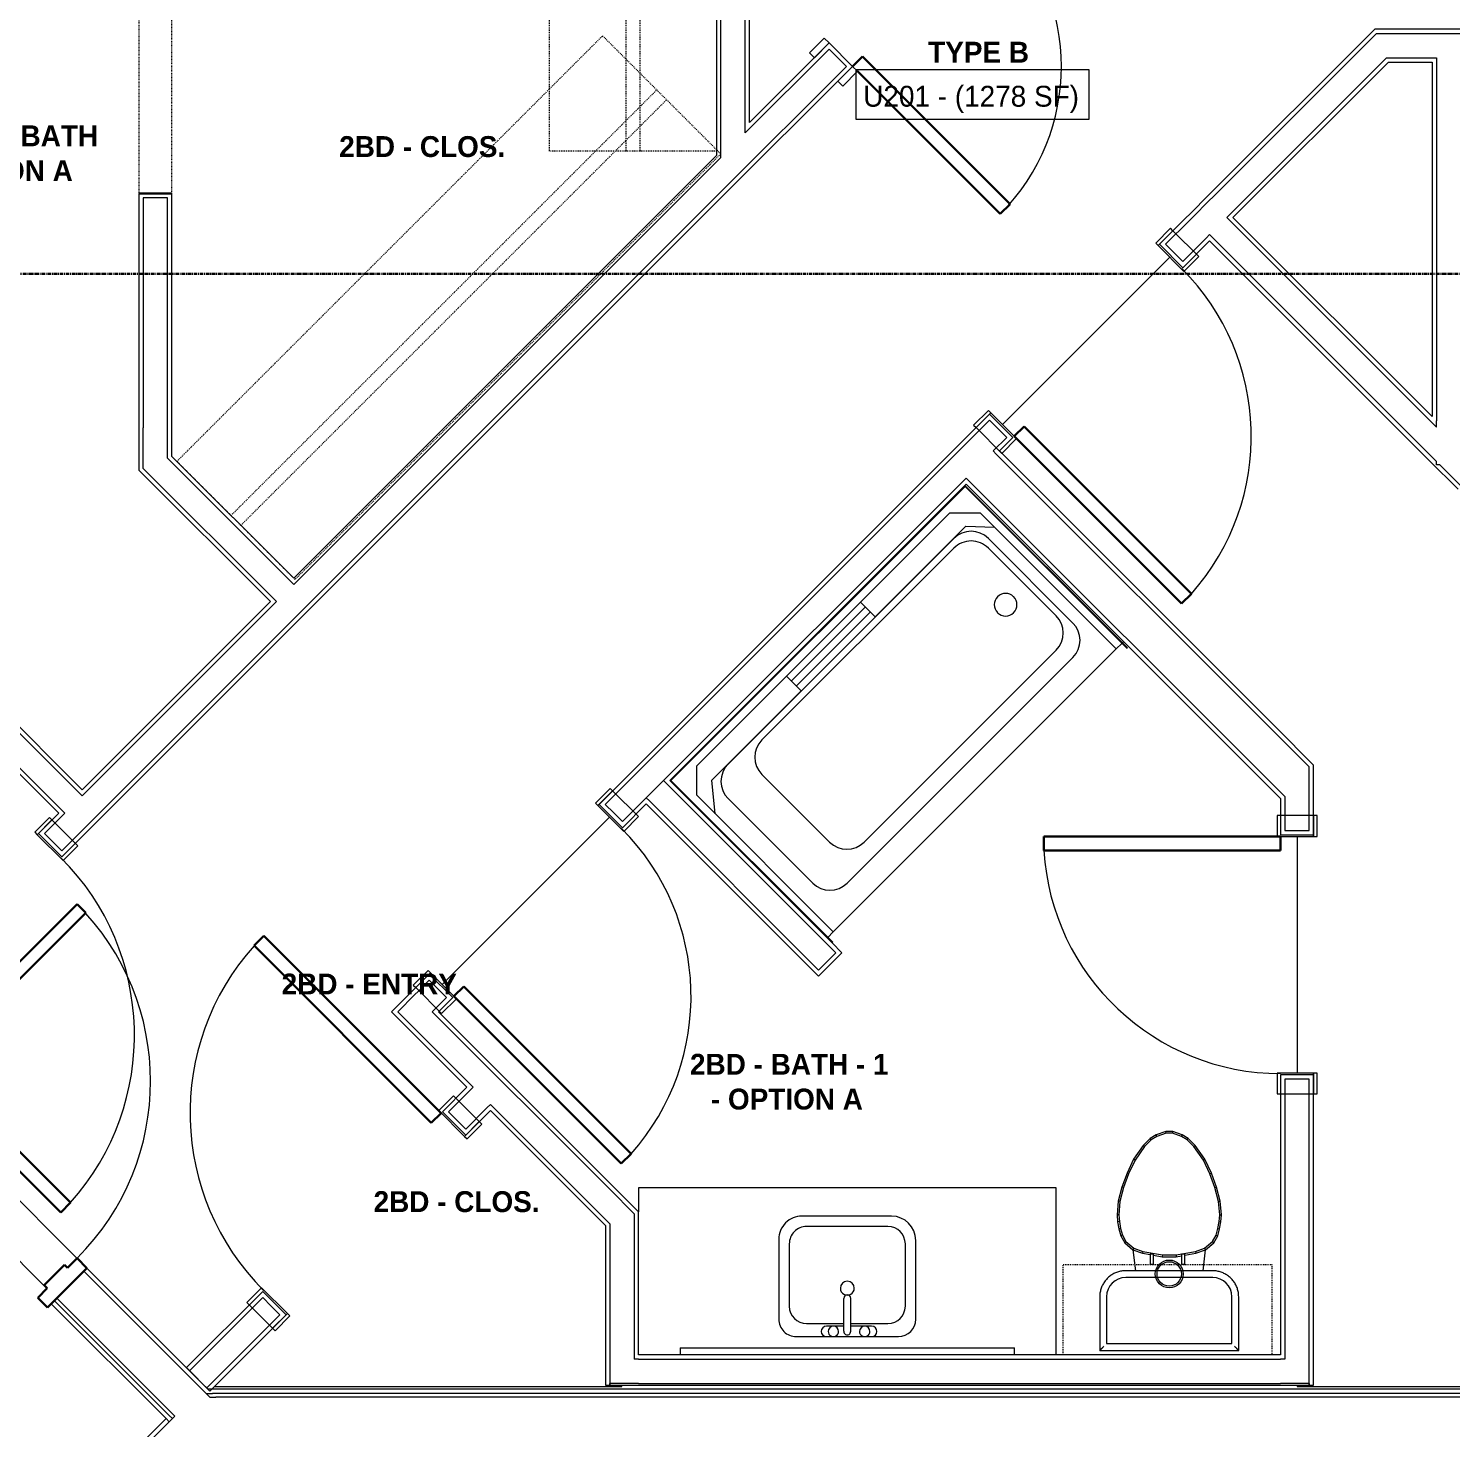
# Model space of a CAD drawing. Header units: inches. Extents: x -4093 to -1777, y 9773 to 12264.
# Drawn here: x -2463.9 to -2259.4, y 11681.2 to 11882.4 of the extents above; entities that cross this region are included whole.
import ezdxf

# ---------------------------------------------------------------- set-up
doc = ezdxf.new("R2010")
doc.units = ezdxf.units.IN
doc.header["$MEASUREMENT"] = 0
for name, pattern in [('Dash', [0.25, 0.125, -0.125]), ('Grid Line 1_2_', [0.875, 0.5, -0.125, 0.125, -0.125]), ('Overhead', [0.15625, 0.09375, -0.0625])]:
    doc.linetypes.add(name, pattern=pattern)
for name, color, linetype, lineweight in [('0-1', 7, 'Continuous', 5), ('0-2', 7, 'Continuous', 9), ('0-3', 8, 'Continuous', 9), ('A-AREA-IDEN', 2, 'Continuous', 9), ('A-DETL-MEDM-1', 10, 'Continuous', 30), ('A-DETL-MEDM-2', 33, 'Overhead', 9), ('A-DOOR-1', 7, 'Continuous', 9), ('A-DOOR-2', 10, 'Continuous', 30), ('A-DOOR-3', 31, 'Overhead', 9), ('A-DOOR-FRAM-1', 10, 'Continuous', 30), ('A-FLOR-1', 7, 'Continuous', 9), ('A-FLOR-2', 192, 'Continuous', 9), ('A-WALL-1', 7, 'Continuous', 9), ('A-WALL-2', 250, 'Continuous', 18), ('I-WALL-1', 7, 'Continuous', 9), ('P-SANR-FIXT-1', 7, 'Continuous', 9), ('Q-CASE-1', 7, 'Continuous', 9), ('Q-CASE-2', 7, 'Dash', 9), ('Q-CASE-HDLN-1', 7, 'Dash', 9), ('S-GRID-1', 1, 'Grid Line 1_2_', 30)]:
    doc.layers.add(name, color=color, linetype=linetype, lineweight=lineweight)
doc.styles.add('Century Gothic', font='ufonts.com_century-gothic.ttf', dxfattribs={"height": 3})
doc.styles.add('Century Gothic_B', font='GOTHICB.TTF', dxfattribs={"height": 3})

# ---------------------------------------------------------------- blocks, each defined once
blk = doc.blocks.new('Door-Opening - CLEAR OPENING - 34_ x 80_-3928388-BACKGROUND - 2ND FLOOR')
at = {"layer": 'A-DETL-MEDM-1'}
for p, q in [((-17.32, 2.37), (-17.32, -2.38)), ((16.68, -2.38), (16.68, 2.37))]:
    blk.add_line(p, q, dxfattribs=at)
at = {"layer": 'A-DETL-MEDM-2'}
blk.add_line((-17.32, -2.38), (16.68, -2.38), dxfattribs=at)
at = {"layer": 'A-DOOR-3'}
blk.add_line((16.68, 2.37), (-17.32, 2.37), dxfattribs=at)
blk = doc.blocks.new('OD_CW_Closet - OD_CW_Closet-3809433-BACKGROUND - 2ND FLOOR')
at = {"layer": 'Q-CASE-HDLN-1'}
for p, q in [((0.74, -24), (0.74, 0)), ((0.74, 0), (67.55, 0)), ((67.55, 0), (67.55, -24)), ((0.74, -11), (67.55, -11)), ((0.74, -13), (67.55, -13)), ((67.55, -24), (0.74, -24))]:
    blk.add_line(p, q, dxfattribs=at)
blk = doc.blocks.new('OD_CW_Closet - OD_CW_Closet-3810279-BACKGROUND - 2ND FLOOR')
at = {"layer": 'Q-CASE-HDLN-1'}
for p, q in [((0.74, -24), (0.74, 0)), ((0.74, 0), (87.24, 0)), ((87.24, 0), (87.24, -24)), ((0.74, -11), (87.24, -11)), ((0.74, -13), (87.24, -13)), ((87.24, -24), (0.74, -24))]:
    blk.add_line(p, q, dxfattribs=at)
blk = doc.blocks.new('SWING - SINGLE - FLUSH - SWING - FLUSH - 3-0 x 6-8 - PASSAGE-V81-BACKGROUND - 2ND FLOOR')
at = {"layer": 'A-DOOR-1'}
for p, q in [((-18, 2.87), (-21, 2.87)), ((-21, 2.87), (-21, -2.38)), ((-18, -2.38), (-18, 2.87)), ((21, 2.87), (18, 2.87)), ((18, 2.87), (18, -2.38)), ((21, -2.38), (21, 2.87)), ((-21, -2.38), (-18, -2.38)), ((-18, -2.38), (-21, -2.38)), ((-21, -2.38), (-21, -2.88)), ((-21, -2.88), (-18, -2.88)), ((-18, -2.88), (-18, -2.38)), ((18, -2.38), (21, -2.38)), ((21, -2.38), (18, -2.38)), ((18, -2.38), (18, -2.88)), ((18, -2.88), (21, -2.88)), ((21, -2.88), (21, -2.38))]:
    blk.add_line(p, q, dxfattribs=at)
blk.add_arc((18, 2.37), 36.07, 93.1789, 180, dxfattribs=at)
at = {"layer": 'A-DOOR-2'}
for p, q in [((16, 10.48), (16, 38.39)), ((18, 38.39), (16, 38.39)), ((18, 10.48), (18, 38.39)), ((16, 2.37), (16, 8.73)), ((18, 2.37), (18, 8.73)), ((18, 2.37), (16, 2.37))]:
    blk.add_line(p, q, dxfattribs=at)
blk = doc.blocks.new('SWING - SINGLE - FLUSH - SWING - FLUSH - 2-10 x 6-8 - PRIVACY-4346067-BACKGROUND - 2ND FLOOR')
at = {"layer": 'A-DOOR-1'}
for p, q in [((-17, 2.87), (-20, 2.87)), ((-20, 2.87), (-20, -2.38)), ((-17, -2.38), (-17, 2.87)), ((20, 2.87), (17, 2.87)), ((17, 2.87), (17, -2.38)), ((20, -2.38), (20, 2.87)), ((-20, -2.38), (-17, -2.38)), ((-17, -2.38), (-20, -2.38)), ((-20, -2.38), (-20, -2.88)), ((-20, -2.88), (-17, -2.88)), ((-17, -2.88), (-17, -2.38)), ((17, -2.38), (20, -2.38)), ((20, -2.38), (17, -2.38)), ((17, -2.38), (17, -2.88)), ((17, -2.88), (20, -2.88)), ((20, -2.88), (20, -2.38))]:
    blk.add_line(p, q, dxfattribs=at)
blk.add_arc((17, 2.37), 34.07, 93.3657, 180, dxfattribs=at)
at = {"layer": 'A-DOOR-2'}
for p, q in [((15, 2.37), (15, 36.38)), ((17, 36.38), (15, 36.38)), ((17, 2.37), (17, 36.38)), ((17, 2.37), (15, 2.37))]:
    blk.add_line(p, q, dxfattribs=at)
blk = doc.blocks.new('SWING - SINGLE - FLUSH - SWING - FLUSH - 2-10 x 6-8 - PRIVACY-4346066-BACKGROUND - 2ND FLOOR')
at = {"layer": 'A-DOOR-1'}
for p, q in [((-17, 2.87), (-20, 2.87)), ((-20, 2.87), (-20, -2.38)), ((-17, -2.38), (-17, 2.87)), ((20, 2.87), (17, 2.87)), ((17, 2.87), (17, -2.38)), ((20, -2.38), (20, 2.87)), ((-20, -2.38), (-17, -2.38)), ((-17, -2.38), (-20, -2.38)), ((-20, -2.38), (-20, -2.88)), ((-20, -2.88), (-17, -2.88)), ((-17, -2.88), (-17, -2.38)), ((17, -2.38), (20, -2.38)), ((20, -2.38), (17, -2.38)), ((17, -2.38), (17, -2.88)), ((17, -2.88), (20, -2.88)), ((20, -2.88), (20, -2.38))]:
    blk.add_line(p, q, dxfattribs=at)
blk.add_arc((17, 2.37), 34.07, 93.3657, 180, dxfattribs=at)
at = {"layer": 'A-DOOR-2'}
for p, q in [((15, 2.37), (15, 36.38)), ((17, 36.38), (15, 36.38)), ((17, 2.37), (17, 36.38)), ((17, 2.37), (15, 2.37))]:
    blk.add_line(p, q, dxfattribs=at)
blk = doc.blocks.new('M_Sink Vanity-Square - 500 x 440mm-1352614-BACKGROUND - 2ND FLOOR')
at = {"layer": 'P-SANR-FIXT-1'}
for p, q in [((7.96, 7.09), (-6.72, 7.09)), ((3.62, 7.09), (-2.88, 7.09)), ((0.12, 6.33), (0.12, 1.59)), ((1.12, 6.33), (1.12, 1.59)), ((-9.22, 4.59), (-9.22, -6.73)), ((0.12, 5.22), (-5.22, 5.22)), ((-2.88, 5.59), (0.12, 5.59)), ((1.12, 5.59), (3.62, 5.59)), ((6.46, 5.22), (1.12, 5.22)), ((10.46, -6.91), (10.46, 4.59)), ((-7.72, 2.72), (-7.72, -6.23)), ((8.96, -6.23), (8.96, 2.72)), ((-5.22, -8.73), (6.46, -8.73)), ((-5.72, -10.23), (7.14, -10.23))]:
    blk.add_line(p, q, dxfattribs=at)
for centre, radius, start, end in [((-6.72, 4.59), 2.5, 90, 180), ((-2.88, 6.34), 0.75, 90, 270), ((-1.88, 6.34), 0.75, 360, 180), ((-1.88, 6.34), 0.75, 180, 0), ((0.62, 6.33), 0.5, 360, 180), ((2.62, 6.34), 0.75, 360, 180), ((2.62, 6.34), 0.75, 180, 360), ((3.62, 6.34), 0.75, 270, 90), ((7.96, 4.59), 2.5, 360, 90), ((-5.22, 2.72), 2.5, 90, 180), ((6.46, 2.72), 2.5, 0, 90), ((0.62, 0.13), 1, 360, 180), ((0.62, 0.13), 1, 180, 0), ((0.62, 1.59), 0.5, 180, 0), ((-5.72, -6.73), 3.5, 180, 270), ((-5.22, -6.23), 2.5, 180, 270), ((6.46, -6.23), 2.5, 270, 0), ((7.14, -6.91), 3.32, 270, 0)]:
    blk.add_arc(centre, radius, start, end, dxfattribs=at)
blk = doc.blocks.new('Bath Vanity - Bath Vanity 60_-2708009-BACKGROUND - 2ND FLOOR')
at = {"layer": 'Q-CASE-1'}
for p, q in [((-29.26, 0), (-29.26, -24)), ((30.74, -24), (30.74, -20.56)), ((-29.26, -24), (30.74, -24))]:
    blk.add_line(p, q, dxfattribs=at)
blk = doc.blocks.new('Toilet-Domestic-3D - Toilet-Domestic-3D-V43-BACKGROUND - 2ND FLOOR')
at = {"layer": 'P-SANR-FIXT-1'}
for p, q in [((-2.74, 11), (-3.74, 10)), ((-2.59, 10.8), (-3.55, 9.84)), ((-1.87, 11.5), (-2.74, 11)), ((-2.59, 10.8), (-2.74, 11)), ((-1.77, 11.27), (-2.59, 10.8)), ((-0.5, 12), (-1.87, 11.5)), ((-1.77, 11.27), (-1.87, 11.5)), ((-0.46, 11.75), (-1.77, 11.27)), ((-0.46, 11.75), (-0.5, 12)), ((0.5, 12), (-0.5, 12)), ((0.46, 11.75), (-0.46, 11.75)), ((0.46, 11.75), (0.5, 12)), ((1.77, 11.27), (0.46, 11.75)), ((1.87, 11.5), (0.5, 12)), ((1.77, 11.27), (1.87, 11.5)), ((2.59, 10.8), (1.77, 11.27)), ((2.74, 11), (1.87, 11.5)), ((2.59, 10.8), (2.74, 11)), ((3.55, 9.84), (2.59, 10.8)), ((3.74, 10), (2.74, 11)), ((-3.74, 10), (-5.13, 8)), ((-3.55, 9.84), (-4.91, 7.88)), ((-3.55, 9.84), (-3.74, 10)), ((3.55, 9.84), (3.74, 10)), ((4.91, 7.88), (3.55, 9.84)), ((5.13, 8), (3.74, 10)), ((-5.13, 8), (-6.06, 6)), ((-4.91, 7.88), (-5.83, 5.9)), ((-4.91, 7.88), (-5.13, 8)), ((4.91, 7.88), (5.13, 8)), ((5.83, 5.9), (4.91, 7.88)), ((6.06, 6), (5.13, 8)), ((-6.06, 6), (-6.79, 4)), ((-5.83, 5.9), (-6.55, 3.92)), ((-5.83, 5.9), (-6.06, 6)), ((5.83, 5.9), (6.06, 6)), ((6.55, 3.92), (5.83, 5.9)), ((6.79, 4), (6.06, 6)), ((-6.79, 4), (-7.33, 1.99)), ((-6.55, 3.92), (-7.08, 1.95)), ((-6.55, 3.92), (-6.79, 4)), ((6.55, 3.92), (6.79, 4)), ((7.08, 1.95), (6.55, 3.92)), ((7.33, 1.99), (6.79, 4)), ((-7.33, 1.99), (-7.5, 0)), ((-7.08, 1.95), (-7.33, 1.99)), ((-7.08, 1.95), (-7.25, 0)), ((7.08, 1.95), (7.33, 1.99)), ((7.25, 0), (7.08, 1.95)), ((7.5, 0), (7.33, 1.99)), ((-7.25, 0), (-7.5, 0)), ((-7.5, 0), (-7.41, -1)), ((-7.16, -0.96), (-7.41, -1)), ((-7.41, -1), (-7.24, -2)), ((-7.25, 0), (-7.16, -0.96)), ((-6.99, -1.95), (-7.24, -2)), ((-7.24, -2), (-6.97, -3)), ((-7.16, -0.96), (-6.99, -1.95)), ((-6.99, -1.95), (-6.73, -2.9)), ((6.73, -2.9), (6.99, -1.95)), ((6.97, -3), (7.24, -2)), ((6.99, -1.95), (7.16, -0.96)), ((6.99, -1.95), (7.24, -2)), ((7.16, -0.96), (7.25, 0)), ((7.16, -0.96), (7.41, -1)), ((7.24, -2), (7.41, -1)), ((7.25, 0), (7.5, 0)), ((7.41, -1), (7.5, 0)), ((-6.73, -2.9), (-6.97, -3)), ((-6.97, -3), (-6.4, -4)), ((-6.73, -2.9), (-6.21, -3.84)), ((-6.4, -4), (-6.21, -3.84)), ((-6.4, -4), (-5.21, -5)), ((-6.21, -3.84), (-5.08, -4.78)), ((5.08, -4.78), (6.21, -3.84)), ((5.21, -5), (6.4, -4)), ((6.21, -3.84), (6.73, -2.9)), ((6.21, -3.84), (6.4, -4)), ((6.4, -4), (6.97, -3)), ((6.73, -2.9), (6.97, -3)), ((-5.08, -4.78), (-5.21, -5)), ((-5.21, -5), (-4.86, -8.02)), ((-5.21, -5), (-3.84, -5.5)), ((-5.08, -4.78), (-3.77, -5.26)), ((-3.77, -5.26), (-3.84, -5.5)), ((-3.84, -5.5), (-2.75, -5.69)), ((-3.77, -5.26), (-0.98, -5.75)), ((-2.26, -5.78), (-1, -6)), ((-0.98, -5.75), (-1, -6)), ((-1, -6), (1, -6)), ((-0.98, -5.75), (0.98, -5.75)), ((0.98, -5.75), (3.77, -5.26)), ((0.98, -5.75), (1, -6)), ((1, -6), (1.75, -5.87)), ((2.24, -5.78), (3.84, -5.5)), ((3.77, -5.26), (5.08, -4.78)), ((3.77, -5.26), (3.84, -5.5)), ((3.84, -5.5), (5.21, -5)), ((4.86, -8.02), (5.21, -5)), ((5.08, -4.78), (5.21, -5)), ((6.25, -8.02), (-6.25, -8.02)), ((6.25, -9), (-6.25, -9)), ((6.25, -9), (-6.25, -9)), ((-9.98, -11.75), (-9.98, -19.48)), ((-9, -11.75), (-9, -18.5)), ((-9, -11.75), (-9, -18.5)), ((9, -18.5), (9, -11.75)), ((9, -18.5), (9, -11.75)), ((9.98, -19.48), (9.98, -11.75)), ((-9.98, -19.48), (-9.86, -19.36)), ((-9.98, -19.48), (9.98, -19.48)), ((-9, -18.5), (9, -18.5)), ((-9, -18.5), (9, -18.5)), ((9.86, -19.36), (9.98, -19.48))]:
    blk.add_line(p, q, dxfattribs=at)
at = {"layer": 'P-SANR-FIXT-1', "flags": 128}
for points in [[(-6.25, -8.02), (-6.4, -8.03), (-6.55, -8.03), (-6.7, -8.05), (-6.84, -8.07), (-6.99, -8.1), (-7.14, -8.13), (-7.28, -8.17), (-7.42, -8.21), (-7.56, -8.26), (-7.7, -8.32), (-7.84, -8.38), (-7.97, -8.44), (-8.1, -8.52), (-8.23, -8.59), (-8.35, -8.67), (-8.48, -8.76), (-8.59, -8.85), (-8.71, -8.95), (-8.82, -9.05), (-8.92, -9.15), (-9.03, -9.26), (-9.12, -9.38), (-9.22, -9.49), (-9.3, -9.61), (-9.39, -9.74), (-9.46, -9.86), (-9.54, -9.99), (-9.6, -10.13), (-9.67, -10.26), (-9.72, -10.4), (-9.78, -10.54), (-9.82, -10.68), (-9.86, -10.83), (-9.89, -10.97), (-9.92, -11.12), (-9.95, -11.26), (-9.96, -11.41), (-9.97, -11.56), (-9.98, -11.71), (-9.98, -11.75)], [(9.98, -11.75), (9.97, -11.6), (9.97, -11.45), (9.95, -11.3), (9.93, -11.16), (9.9, -11.01), (9.87, -10.86), (9.83, -10.72), (9.79, -10.58), (9.74, -10.44), (9.68, -10.3), (9.62, -10.16), (9.56, -10.03), (9.48, -9.9), (9.41, -9.77), (9.33, -9.65), (9.24, -9.52), (9.15, -9.41), (9.05, -9.29), (8.95, -9.18), (8.85, -9.08), (8.74, -8.97), (8.62, -8.88), (8.51, -8.78), (8.39, -8.7), (8.26, -8.61), (8.14, -8.54), (8.01, -8.46), (7.87, -8.4), (7.74, -8.33), (7.6, -8.28), (7.46, -8.22), (7.32, -8.18), (7.17, -8.14), (7.03, -8.11), (6.88, -8.08), (6.74, -8.05), (6.59, -8.04), (6.44, -8.03), (6.29, -8.02), (6.25, -8.02)]]:
    blk.add_lwpolyline(points, dxfattribs=at)
at = {"layer": 'P-SANR-FIXT-1'}
for radius in [2, 1.75]:
    blk.add_circle((0, -8.48), radius, dxfattribs=at)
for centre, start, end in [((-6.25, -11.75), 90, 180), ((-6.25, -11.75), 90, 180), ((6.25, -11.75), 0, 90), ((6.25, -11.75), 360, 90)]:
    blk.add_arc(centre, 2.75, start, end, dxfattribs=at)
for points in [[(-9.98, -19.48), (-9.98, -19.48), (-9.98, -19.48), (-9.98, -19.48)], [(9.98, -19.48), (9.98, -19.48), (9.98, -19.48), (9.98, -19.48)]]:
    blk.add_open_spline(points, degree=3, dxfattribs=at)
for points, knots in [([(-9.86, -19.36), (-9.86, -19.36), (-9.85, -19.35), (-9.82, -19.32), (-9.8, -19.3), (-9.78, -19.28), (-9.75, -19.25), (-9.71, -19.21), (-9.66, -19.16), (-9.6, -19.1), (-9.55, -19.05), (-9.47, -18.97), (-9.41, -18.91), (-9.37, -18.87)], [0, 0, 0, 0, 0.166667, 0.25, 0.291667, 0.333333, 0.416667, 0.5, 0.583333, 0.666667, 0.75, 0.833333, 1, 1, 1, 1]), ([(9.37, -18.87), (9.41, -18.91), (9.47, -18.97), (9.55, -19.05), (9.6, -19.1), (9.66, -19.16), (9.71, -19.21), (9.75, -19.25), (9.78, -19.28), (9.8, -19.3), (9.82, -19.32), (9.85, -19.35), (9.86, -19.36), (9.86, -19.36)], [-1, -1, -1, -1, -0.833333, -0.75, -0.666667, -0.583333, -0.5, -0.416667, -0.333333, -0.291667, -0.25, -0.166667, 0, 0, 0, 0])]:
    blk.add_open_spline(points, degree=3, knots=knots, dxfattribs=at)
blk = doc.blocks.new('300 Series Wall Hung Cabinet_326 - 30_-2909953-BACKGROUND - 2ND FLOOR')
at = {"layer": 'Q-CASE-1'}
for p, q in [((-2.01, 14.69), (-2.5, 14.69)), ((-2.5, 14.69), (-2.5, 13.19)), ((-2.01, 13.19), (-2.01, 14.69)), ((2.49, 14.69), (2, 14.69)), ((2, 14.69), (2, 13.19)), ((2.49, 13.19), (2.49, 14.69)), ((-2.01, 13.19), (-2.5, 13.19)), ((2.49, 13.19), (2, 13.19))]:
    blk.add_line(p, q, dxfattribs=at)
at = {"layer": 'Q-CASE-2'}
for p, q in [((-15, 0.19), (-15, 13.19)), ((-15, 13.19), (15, 13.19)), ((15, 13.19), (15, 0.19)), ((15, 0.19), (-15, 0.19))]:
    blk.add_line(p, q, dxfattribs=at)
blk = doc.blocks.new('BATHROOM MIRROR - BATHROOM MIRROR 48_-3123886-BACKGROUND - 2ND FLOOR')
at = {"layer": 'Q-CASE-1'}
for p, q in [((-23.26, -23), (24.74, -23)), ((-23.26, -23), (-23.26, -24)), ((24.74, -24), (-23.26, -24)), ((24.74, -24), (24.74, -23))]:
    blk.add_line(p, q, dxfattribs=at)
blk = doc.blocks.new('CTS6032CP - CTS6032CP-3806613-BACKGROUND - 2ND FLOOR')
at = {"layer": 'P-SANR-FIXT-1'}
for p, q in [((0, -33), (0, 0)), ((0, 0), (60, 0)), ((0.12, -33), (0.12, -0.13)), ((0.12, -0.13), (59.88, -0.13)), ((1.25, -4.25), (4.25, -1.25)), ((4.25, -1.25), (55.69, -1.25)), ((22.5, -4.25), (22.5, -1.25)), ((37.5, -1.25), (37.5, -4.25)), ((55.69, -1.25), (58.75, -4.31)), ((59.88, -0.13), (59.88, -33)), ((60, 0), (60, -33)), ((37.5, -2.25), (22.5, -2.25)), ((22.5, -3.25), (37.5, -3.25)), ((1.25, -32), (1.25, -4.25)), ((1.25, -8.02), (4.31, -4.25)), ((4.31, -4.25), (22.5, -4.25)), ((7.6, -4.27), (53.48, -4.27)), ((52.5, -5.25), (13.5, -5.25)), ((37.5, -4.25), (55.94, -4.25)), ((55.94, -4.25), (58.75, -7.23)), ((58.75, -4.31), (58.75, -32)), ((4.1, -24.96), (4.1, -7.77)), ((56.98, -7.77), (56.98, -24.96)), ((10, -8.75), (10, -22.5)), ((56, -22.5), (56, -8.75)), ((13.5, -26), (52.5, -26)), ((53.48, -28.46), (7.6, -28.46)), ((1.25, -32), (0.12, -32)), ((1.25, -32), (58.75, -32)), ((59.88, -32), (58.75, -32)), ((0, -33), (0.12, -33)), ((59.88, -33), (60, -33))]:
    blk.add_line(p, q, dxfattribs=at)
for centre, radius, start, end in [((7.6, -7.77), 3.5, 90, 180), ((13.5, -8.75), 3.5, 90, 180), ((52.5, -8.75), 3.5, 360, 90), ((53.48, -7.77), 3.5, 0, 90), ((52, -16.25), 1.62, 0, 180), ((52, -16.25), 1.63, 180, 360), ((13.5, -22.5), 3.5, 180, 270), ((52.5, -22.5), 3.5, 270, 0), ((7.6, -24.96), 3.5, 180, 270), ((53.48, -24.96), 3.5, 270, 0)]:
    blk.add_arc(centre, radius, start, end, dxfattribs=at)
blk = doc.blocks.new('SWING - SINGLE - FLUSH - SWING - FLUSH - 3-0 x 6-8 - PASSAGE-4346074-BACKGROUND - 2ND FLOOR')
at = {"layer": 'A-DOOR-1'}
for p, q in [((-18, 2.87), (-21, 2.87)), ((-21, 2.87), (-21, -2.38)), ((-18, -2.38), (-18, 2.87)), ((21, 2.87), (18, 2.87)), ((18, 2.87), (18, -2.38)), ((21, -2.38), (21, 2.87)), ((-21, -2.38), (-18, -2.38)), ((-18, -2.38), (-21, -2.38)), ((-21, -2.38), (-21, -2.88)), ((-21, -2.88), (-18, -2.88)), ((-18, -2.88), (-18, -2.38)), ((18, -2.38), (21, -2.38)), ((21, -2.38), (18, -2.38)), ((18, -2.38), (18, -2.88)), ((18, -2.88), (21, -2.88)), ((21, -2.88), (21, -2.38))]:
    blk.add_line(p, q, dxfattribs=at)
blk.add_arc((18, 2.37), 36.07, 93.1789, 180, dxfattribs=at)
at = {"layer": 'A-DOOR-2'}
for p, q in [((16, 2.37), (16, 38.39)), ((18, 38.39), (16, 38.39)), ((18, 2.37), (18, 38.39)), ((18, 2.37), (16, 2.37))]:
    blk.add_line(p, q, dxfattribs=at)
blk = doc.blocks.new('SWING - DOUBLE - FLUSH - SWING - DOUBLE - 5-0 x 6-8 - DUMMY-3948979-BACKGROUND - 2ND FLOOR')
at = {"layer": 'A-DOOR-1'}
for p, q in [((-33, 2.375), (-33, 3.375)), ((-33, 3.375), (-30, 3.375)), ((-30, 2.375), (-33, 2.375)), ((-30, 3.375), (-30, 2.375)), ((30, 2.375), (30, 3.375)), ((30, 3.375), (33, 3.375)), ((33, 2.375), (30, 2.375)), ((33, 3.375), (33, 2.375)), ((-33, -2.375), (-30, -2.375)), ((-33, -3.375), (-33, -2.375)), ((-30, -3.375), (-33, -3.375)), ((-30, -2.375), (-30, -3.375)), ((30, -2.375), (33, -2.375)), ((30, -3.375), (30, -2.375)), ((33, -3.375), (30, -3.375)), ((33, -2.375), (33, -3.375))]:
    blk.add_line(p, q, dxfattribs=at)
for centre, start, end in [((-30, -2.375), 270, 0), ((30, -2.375), 180, 270)]:
    blk.add_arc(centre, 30, start, end, dxfattribs=at)
at = {"layer": 'A-DOOR-2'}
for p, q in [((-28, -2.375), (-30, -2.375)), ((-30, -3.375), (-30, -32.375)), ((-28, -32.375), (-28, -2.375)), ((28, -2.375), (30, -2.375)), ((28, -32.375), (28, -2.375)), ((30, -3.375), (30, -32.375)), ((-30, -32.375), (-28, -32.375)), ((30, -32.375), (28, -32.375))]:
    blk.add_line(p, q, dxfattribs=at)
blk = doc.blocks.new('CTR - 1st Phase - Unit Layouts_rvt-1-BACKGROUND - 2ND FLOOR')
at = {"layer": 'A-FLOR-1'}
for p, q in [((-2299.88, 11849.57), (-2323.92, 11825.52)), ((-2306.51, 11794.32), (-2306.69, 11794.14)), ((-2380.37, 11769.07), (-2404.42, 11745.03)), ((-2281.6, 11766.31), (-2281.6, 11732.31)), ((-2481.09, 11729.9), (-2456.87, 11705.68)), ((-2437.18, 11687.24), (-2378.6, 11687.24)), ((-2378.6, 11687.24), (-2378.6, 11687.43)), ((-2281.6, 11687.43), (-2281.6, 11687.24)), ((-2281.6, 11687.24), (-2076.8, 11687.24))]:
    blk.add_line(p, q, dxfattribs=at)
at = {"layer": 'A-WALL-1'}
for p, q in [((-2365, 11932.61), (-2365, 11864.17)), ((-2360.25, 11868.92), (-2360.25, 11932.61)), ((-2270.44, 11882.36), (-2294.17, 11858.64)), ((-2269.56, 11882.36), (-2270.44, 11882.36)), ((-2263.72, 11882.36), (-2269.56, 11882.36)), ((-2257.45, 11882.36), (-2263.72, 11882.36)), ((-2348.82, 11880.36), (-2360.25, 11868.92)), ((-2345.46, 11877), (-2348.82, 11880.36)), ((-2365, 11857.46), (-2345.46, 11877)), ((-2290.81, 11855.28), (-2268.47, 11877.61)), ((-2268.47, 11877.61), (-2262.2, 11877.61)), ((-2262.2, 11877.61), (-2262.2, 11826.67)), ((-2365, 11864.17), (-2425.75, 11803.43)), ((-2448, 11858.74), (-2448, 11825.68)), ((-2443.25, 11820.93), (-2443.25, 11858.74)), ((-2294.17, 11858.64), (-2297.08, 11855.72)), ((-2459.07, 11763.39), (-2365, 11857.46)), ((-2297.53, 11855.28), (-2301.38, 11851.42)), ((-2297.08, 11855.72), (-2297.53, 11855.28)), ((-2262.2, 11826.67), (-2290.81, 11855.28)), ((-2301.38, 11851.42), (-2298.02, 11848.06)), ((-2298.02, 11848.06), (-2294.17, 11851.92)), ((-2294.17, 11851.92), (-2262.61, 11820.36)), ((-2448, 11825.68), (-2448, 11819.84)), ((-2325.78, 11827.03), (-2381.88, 11770.93)), ((-2322.42, 11823.67), (-2325.78, 11827.03)), ((-2324.36, 11821.72), (-2322.42, 11823.67)), ((-2283.97, 11781.33), (-2324.36, 11821.72)), ((-2448, 11819.84), (-2448, 11818.96)), ((-2425.75, 11803.43), (-2443.25, 11820.93)), ((-2262.61, 11820.36), (-2258.48, 11816.24)), ((-2448, 11818.96), (-2429.11, 11800.07)), ((-2329.31, 11816.77), (-2329.14, 11816.95)), ((-2329.14, 11816.95), (-2283.97, 11771.78)), ((-2429.11, 11800.07), (-2456.15, 11773.02)), ((-2482.22, 11792.36), (-2459.51, 11769.66)), ((-2456.15, 11773.02), (-2475.5, 11792.36)), ((-2279.85, 11777.2), (-2283.97, 11781.33)), ((-2279.22, 11776.58), (-2279.85, 11777.2)), ((-2279.22, 11766.56), (-2279.22, 11776.58)), ((-2381.88, 11770.93), (-2378.52, 11767.57)), ((-2378.52, 11767.57), (-2375.1, 11770.99)), ((-2283.97, 11771.78), (-2283.97, 11766.56)), ((-2459.51, 11769.66), (-2462.43, 11766.75)), ((-2462.43, 11766.75), (-2459.07, 11763.39)), ((-2283.97, 11766.56), (-2279.22, 11766.56)), ((-2406.27, 11746.53), (-2408.33, 11744.47)), ((-2402.91, 11743.18), (-2406.27, 11746.53)), ((-2408.33, 11744.47), (-2411.25, 11741.56)), ((-2404.97, 11741.11), (-2402.91, 11743.18)), ((-2411.25, 11741.56), (-2411.69, 11741.11)), ((-2411.69, 11741.11), (-2400.86, 11730.28)), ((-2380.97, 11717.11), (-2404.97, 11741.11)), ((-2279.22, 11732.06), (-2283.97, 11732.06)), ((-2283.97, 11732.06), (-2283.97, 11691.8)), ((-2279.22, 11687.43), (-2279.22, 11732.06)), ((-2400.86, 11730.28), (-2404.39, 11726.74)), ((-2404.39, 11726.74), (-2401.03, 11723.38)), ((-2401.03, 11723.38), (-2397.5, 11726.92)), ((-2397.5, 11726.92), (-2380.97, 11710.39)), ((-2376.85, 11712.98), (-2380.97, 11717.11)), ((-2376.22, 11712.36), (-2376.85, 11712.98)), ((-2376.22, 11691.8), (-2376.22, 11712.36)), ((-2380.97, 11710.39), (-2380.97, 11687.43)), ((-2430.2, 11700.93), (-2441.16, 11689.97)), ((-2426.84, 11697.57), (-2430.2, 11700.93)), ((-2437.8, 11686.61), (-2426.84, 11697.57)), ((-2370.22, 11691.8), (-2376.22, 11691.8)), ((-2283.97, 11691.8), (-2322.22, 11691.8)), ((-2441.16, 11689.97), (-2437.8, 11686.61)), ((-2380.97, 11687.43), (-2380.35, 11687.43)), ((-2380.35, 11687.43), (-2376.22, 11687.43)), ((-2376.22, 11687.43), (-2283.97, 11687.43)), ((-2283.97, 11687.43), (-2279.85, 11687.43)), ((-2279.85, 11687.43), (-2279.22, 11687.43))]:
    blk.add_line(p, q, dxfattribs=at)
at = {"layer": 'A-WALL-2'}
for p, q in [((-2364.37, 11864.8), (-2364.37, 11933.24)), ((-2360.87, 11868.3), (-2360.87, 11933.24)), ((-2293.72, 11858.2), (-2270.18, 11881.74)), ((-2270.18, 11881.74), (-2265.23, 11881.74)), ((-2265.23, 11881.74), (-2264.35, 11881.74)), ((-2264.35, 11881.74), (-2258.07, 11881.74)), ((-2348.82, 11879.47), (-2360.87, 11867.42)), ((-2347.58, 11878.23), (-2348.82, 11879.47)), ((-2364.37, 11858.97), (-2346.34, 11877)), ((-2346.34, 11877), (-2347.58, 11878.23)), ((-2291.25, 11855.72), (-2268.73, 11878.24)), ((-2268.73, 11878.24), (-2267.85, 11878.24)), ((-2267.85, 11878.24), (-2261.57, 11878.24)), ((-2261.57, 11878.24), (-2261.57, 11877.61)), ((-2261.57, 11877.61), (-2261.57, 11826.05)), ((-2360.87, 11867.42), (-2360.87, 11868.3)), ((-2364.37, 11863.92), (-2364.37, 11864.8)), ((-2365, 11863.29), (-2425.75, 11802.54)), ((-2364.37, 11863.92), (-2365, 11863.29)), ((-2459.07, 11764.27), (-2365, 11858.34)), ((-2364.37, 11858.97), (-2365, 11858.34)), ((-2445.62, 11858.11), (-2447.37, 11858.11)), ((-2447.37, 11858.11), (-2447.37, 11825.05)), ((-2443.87, 11858.11), (-2445.62, 11858.11)), ((-2443.87, 11821.55), (-2443.87, 11858.11)), ((-2296.64, 11855.28), (-2294.17, 11857.76)), ((-2294.17, 11857.76), (-2293.72, 11858.2)), ((-2297.08, 11854.84), (-2300.5, 11851.42)), ((-2297.08, 11854.84), (-2296.64, 11855.28)), ((-2291.69, 11855.28), (-2291.25, 11855.72)), ((-2291.69, 11855.28), (-2267.31, 11830.9)), ((-2298.02, 11848.95), (-2294.61, 11852.36)), ((-2294.61, 11852.36), (-2294.17, 11852.81)), ((-2294.17, 11852.81), (-2272.26, 11830.9)), ((-2300.5, 11851.42), (-2299.26, 11850.18)), ((-2299.26, 11850.18), (-2298.02, 11848.95)), ((-2272.26, 11830.9), (-2261.73, 11820.36)), ((-2267.31, 11830.9), (-2261.57, 11825.16)), ((-2325.78, 11826.14), (-2380.99, 11770.93)), ((-2324.54, 11824.91), (-2325.78, 11826.14)), ((-2261.57, 11825.16), (-2261.57, 11826.05)), ((-2447.37, 11824.17), (-2447.37, 11825.05)), ((-2447.37, 11819.22), (-2447.37, 11824.17)), ((-2325.25, 11821.72), (-2323.3, 11823.67)), ((-2323.3, 11823.67), (-2324.54, 11824.91)), ((-2443.87, 11820.67), (-2443.87, 11821.55)), ((-2325.25, 11821.72), (-2324.81, 11821.28)), ((-2443.87, 11820.67), (-2426.19, 11802.98)), ((-2283.97, 11780.45), (-2324.81, 11821.28)), ((-2261.57, 11820.21), (-2261.73, 11820.36)), ((-2261.57, 11819.74), (-2261.57, 11820.21)), ((-2261.1, 11819.74), (-2261.57, 11819.74)), ((-2257.6, 11816.24), (-2261.1, 11819.74)), ((-2447.37, 11819.22), (-2428.66, 11800.51)), ((-2372.62, 11774.35), (-2329.14, 11817.83)), ((-2329.14, 11817.83), (-2328.7, 11817.39)), ((-2283.97, 11772.67), (-2328.7, 11817.39)), ((-2426.19, 11802.98), (-2425.75, 11802.54)), ((-2428.22, 11800.07), (-2456.15, 11772.14)), ((-2428.66, 11800.51), (-2428.22, 11800.07)), ((-2481.33, 11792.36), (-2459.07, 11770.1)), ((-2476.38, 11792.36), (-2456.6, 11772.58)), ((-2283.97, 11780.45), (-2283.35, 11779.82)), ((-2283.35, 11779.82), (-2279.85, 11776.32)), ((-2279.85, 11767.19), (-2279.85, 11776.32)), ((-2456.6, 11772.58), (-2456.15, 11772.14)), ((-2375.1, 11771.87), (-2372.62, 11774.35)), ((-2375.1, 11771.87), (-2372.62, 11774.35)), ((-2372.62, 11774.35), (-2372.18, 11773.91)), ((-2372.18, 11773.91), (-2347.88, 11749.6)), ((-2283.97, 11772.67), (-2283.35, 11772.04)), ((-2380.99, 11770.93), (-2379.76, 11769.69)), ((-2378.52, 11768.45), (-2375.1, 11771.87)), ((-2375.1, 11771.87), (-2374.66, 11771.43)), ((-2374.66, 11771.43), (-2350.35, 11747.12)), ((-2283.35, 11772.04), (-2283.35, 11767.19)), ((-2458.63, 11769.66), (-2461.54, 11766.75)), ((-2459.07, 11770.1), (-2458.63, 11769.66)), ((-2379.76, 11769.69), (-2378.52, 11768.45)), ((-2461.54, 11766.75), (-2460.31, 11765.51)), ((-2283.35, 11767.19), (-2281.6, 11767.19)), ((-2281.6, 11767.19), (-2279.85, 11767.19)), ((-2460.31, 11765.51), (-2459.07, 11764.27)), ((-2350.35, 11747.12), (-2347.88, 11749.6)), ((-2408.33, 11743.59), (-2407.89, 11744.03)), ((-2406.27, 11745.65), (-2407.89, 11744.03)), ((-2405.03, 11744.41), (-2406.27, 11745.65)), ((-2403.8, 11743.18), (-2405.03, 11744.41)), ((-2410.81, 11741.11), (-2408.33, 11743.59)), ((-2405.42, 11741.56), (-2403.8, 11743.18)), ((-2399.97, 11730.28), (-2410.81, 11741.11)), ((-2405.86, 11741.11), (-2405.42, 11741.56)), ((-2380.97, 11716.23), (-2405.86, 11741.11)), ((-2400.41, 11729.84), (-2403.51, 11726.74)), ((-2399.97, 11730.28), (-2400.41, 11729.84)), ((-2281.6, 11731.44), (-2283.35, 11731.44)), ((-2283.35, 11731.44), (-2283.35, 11691.18)), ((-2279.85, 11731.44), (-2281.6, 11731.44)), ((-2279.85, 11687.68), (-2279.85, 11731.44)), ((-2397.5, 11727.8), (-2397.94, 11727.36)), ((-2380.97, 11711.28), (-2397.5, 11727.8)), ((-2403.51, 11726.74), (-2402.27, 11725.5)), ((-2402.27, 11725.5), (-2401.03, 11724.26)), ((-2401.03, 11724.26), (-2397.94, 11727.36)), ((-2380.97, 11716.23), (-2380.35, 11715.6)), ((-2380.35, 11715.6), (-2376.85, 11712.1)), ((-2380.97, 11711.28), (-2380.35, 11710.65)), ((-2376.85, 11712.1), (-2376.85, 11691.18)), ((-2380.35, 11710.65), (-2380.35, 11687.68)), ((-2430.2, 11700.05), (-2440.72, 11689.53)), ((-2428.97, 11698.81), (-2430.2, 11700.05)), ((-2427.73, 11697.57), (-2428.97, 11698.81)), ((-2438.24, 11687.06), (-2427.73, 11697.57)), ((-2376.22, 11691.18), (-2376.85, 11691.18)), ((-2376.22, 11691.18), (-2283.97, 11691.18)), ((-2283.35, 11691.18), (-2283.97, 11691.18)), ((-2380.35, 11687.68), (-2380.35, 11687.43)), ((-2376.85, 11687.68), (-2380.35, 11687.68)), ((-2380.35, 11687.43), (-2380.35, 11687.68)), ((-2376.22, 11687.68), (-2376.85, 11687.68)), ((-2376.22, 11687.68), (-2283.97, 11687.68)), ((-2283.35, 11687.68), (-2283.97, 11687.68)), ((-2279.85, 11687.68), (-2283.35, 11687.68)), ((-2279.85, 11687.43), (-2279.85, 11687.68)), ((-2279.85, 11687.68), (-2279.85, 11687.43))]:
    blk.add_line(p, q, dxfattribs=at)
at = {"layer": 'I-WALL-1'}
for p, q in [((-2375.1, 11770.99), (-2350.35, 11746.24)), ((-2346.99, 11749.6), (-2348.41, 11751.01)), ((-2349.91, 11746.68), (-2347.43, 11749.16)), ((-2347.43, 11749.16), (-2346.99, 11749.6)), ((-2350.35, 11746.24), (-2349.91, 11746.68))]:
    blk.add_line(p, q, dxfattribs=at)
at = {"layer": '0-2'}
for name, p, rotation in [('OD_CW_Closet - OD_CW_Closet-3809433-BACKGROUND - 2ND FLOOR', (-2389, 11864.07), 90.0000000000329), ('SWING - DOUBLE - FLUSH - SWING - DOUBLE - 5-0 x 6-8 - DUMMY-3948979-BACKGROUND - 2ND FLOOR', (-2325.92, 11899.89), 45.00000000009266), ('Door-Opening - CLEAR OPENING - 34_ x 80_-3928388-BACKGROUND - 2ND FLOOR', (-2445.62, 11875.42), 270.0000000000279), ('OD_CW_Closet - OD_CW_Closet-3810279-BACKGROUND - 2ND FLOOR', (-2443.06, 11819.7), 45.00000000001427), ('SWING - SINGLE - FLUSH - SWING - FLUSH - 2-10 x 6-8 - PRIVACY-4346066-BACKGROUND - 2ND FLOOR', (-2311.9, 11837.54), 225.0000000000713), ('CTS6032CP - CTS6032CP-3806613-BACKGROUND - 2ND FLOOR', (-2371.74, 11774.35), 45.00000000022006), ('SWING - SINGLE - FLUSH - SWING - FLUSH - 2-10 x 6-8 - PRIVACY-4346066-BACKGROUND - 2ND FLOOR', (-2392.39, 11757.05), 225.0000000000713), ('SWING - SINGLE - FLUSH - SWING - FLUSH - 3-0 x 6-8 - PASSAGE-V81-BACKGROUND - 2ND FLOOR', (-2473.65, 11752.16), 225.0000000000285), ('SWING - SINGLE - FLUSH - SWING - FLUSH - 2-10 x 6-8 - PRIVACY-4346067-BACKGROUND - 2ND FLOOR', (-2281.6, 11749.31), 90.00000000004944), ('SWING - SINGLE - FLUSH - SWING - FLUSH - 3-0 x 6-8 - PASSAGE-4346074-BACKGROUND - 2ND FLOOR', (-2415.62, 11712.16), 45.00000000006764), ('Bath Vanity - Bath Vanity 60_-2708009-BACKGROUND - 2ND FLOOR', (-2345.48, 11691.8), 180), ('M_Sink Vanity-Square - 500 x 440mm-1352614-BACKGROUND - 2ND FLOOR', (-2345.6, 11701.52), 180)]:
    blk.add_blockref(name, p, dxfattribs=dict(at, rotation=rotation))
for name, p in [('Toilet-Domestic-3D - Toilet-Domestic-3D-V43-BACKGROUND - 2ND FLOOR', (-2299.97, 11711.92)), ('300 Series Wall Hung Cabinet_326 - 30_-2909953-BACKGROUND - 2ND FLOOR', (-2300.22, 11691.61)), ('BATHROOM MIRROR - BATHROOM MIRROR 48_-3123886-BACKGROUND - 2ND FLOOR', (-2346.96, 11715.8))]:
    blk.add_blockref(name, p, dxfattribs=at)
blk = doc.blocks.new('HOLLOW METAL - UNIT DOOR-2191977-BACKGROUND - 2ND FLOOR')
at = {"layer": 'A-DOOR-1'}
blk.add_arc((18, -3.875), 36, 180, 270, dxfattribs=at)
at = {"layer": 'A-DOOR-2'}
for p, q in [((16.25, -3.875), (18, -3.875)), ((16.25, -39.875), (16.25, -3.875)), ((18, -3.875), (18, -39.875)), ((18, -39.875), (16.25, -39.875))]:
    blk.add_line(p, q, dxfattribs=at)
at = {"layer": 'A-DOOR-FRAM-1'}
for p, q in [((-20, 4.125), (-18, 4.125)), ((-20, -3.875), (-20, 4.125)), ((-18, 4.125), (-18, 2.1875)), ((18, 4.125), (20, 4.125)), ((18, 2.1875), (18, 4.125)), ((20, 4.125), (20, -3.875)), ((-18, 2.1875), (-17.375, 2.1875)), ((-17.375, 2.1875), (-17.375, -1.9375)), ((17.375, 2.1875), (18, 2.1875)), ((17.375, -1.9375), (17.375, 2.1875)), ((-18, -1.9375), (-18, -3.875)), ((-17.375, -1.9375), (-18, -1.9375)), ((18, -1.9375), (17.375, -1.9375)), ((18, -3.875), (18, -1.9375)), ((-18, -3.875), (-20, -3.875)), ((20, -3.875), (18, -3.875))]:
    blk.add_line(p, q, dxfattribs=at)
blk = doc.blocks.new('CTR - 1st Phase - Common Walls_rvt-1-BACKGROUND - 2ND FLOOR')
at = {"layer": 'A-WALL-2'}
for p, q in [((-2455.9, 11703.83), (-2439.39, 11687.32)), ((-2460.14, 11699.58), (-2443.64, 11683.08)), ((-2459.79, 11699.94), (-2443.28, 11683.43)), ((-2439.39, 11687.32), (-2438.95, 11686.88)), ((-2438.95, 11686.88), (-2438.31, 11686.24)), ((-2438.31, 11686.24), (-2437.43, 11686.24)), ((-2437.81, 11685.74), (-2438.31, 11686.24)), ((-2437.81, 11685.74), (-2436.93, 11685.74)), ((-2076.17, 11686.24), (-2437.43, 11686.24)), ((-2076.17, 11685.74), (-2436.93, 11685.74)), ((-2444.08, 11682.64), (-2443.64, 11682.19)), ((-2443.64, 11683.08), (-2443.19, 11682.64)), ((-2443.19, 11682.64), (-2443.64, 11682.19)), ((-2443.19, 11682.64), (-2443.64, 11682.19)), ((-2443.28, 11683.43), (-2442.84, 11682.99)), ((-2442.84, 11682.99), (-2443.19, 11682.64)), ((-2442.84, 11682.99), (-2443.19, 11682.64)), ((-2443.64, 11682.19), (-2459.78, 11666.05))]:
    blk.add_line(p, q, dxfattribs=at)
at = {"layer": 'I-WALL-1'}
for p, q in [((-2438.95, 11687.76), (-2455.46, 11704.27)), ((-2460.58, 11699.14), (-2444.08, 11682.64)), ((-2438.05, 11686.86), (-2438.95, 11687.76)), ((-2076.17, 11686.86), (-2438.05, 11686.86)), ((-2444.08, 11682.64), (-2460.22, 11666.5))]:
    blk.add_line(p, q, dxfattribs=at)
at = {"layer": '0-3', "rotation": 135.0000000000027}
blk.add_blockref('HOLLOW METAL - UNIT DOOR-2191977-BACKGROUND - 2ND FLOOR', (-2472.34, 11715.67), dxfattribs=at)
blk = doc.blocks.new('CTR - 1st Phase - Structure_rvt-1-BACKGROUND - 2ND FLOOR')
at = {"layer": 'S-GRID-1'}
blk.add_line((-1777.25, 11847.19), (-4076.95, 11847.19), dxfattribs=at)

msp = doc.modelspace()

# ---------------------------------------------------------------- linework, layer by layer
at = {"layer": 'A-AREA-IDEN', "flags": 128}
msp.add_lwpolyline([(-2344.93, 11876.54), (-2311.51, 11876.54), (-2311.51, 11869.37), (-2344.93, 11869.37)], close=True, dxfattribs=at)
at = {"layer": 'A-FLOR-2'}
msp.add_line((-2461.2, 11701.35), (-2486.66, 11726.81), dxfattribs=at)

# ---------------------------------------------------------------- block references
at = {"layer": '0-1'}
for name in ['CTR - 1st Phase - Structure_rvt-1-BACKGROUND - 2ND FLOOR', 'CTR - 1st Phase - Unit Layouts_rvt-1-BACKGROUND - 2ND FLOOR', 'CTR - 1st Phase - Common Walls_rvt-1-BACKGROUND - 2ND FLOOR']:
    msp.add_blockref(name, (0, 0), dxfattribs=at)

# ---------------------------------------------------------------- texts
at = {"layer": 'A-AREA-IDEN', "char_height": 3, "attachment_point": 1}
for s, insert, width, style in [('TYPE B', (-2334.6, 11880.53), 15.453, 'Century Gothic_B'), ('U201 - (1278 SF)', (-2343.93, 11874.2), 37.976, 'Century Gothic'), ('2BD - M. BATH', (-2482.16, 11868.51), 34.542, 'Century Gothic_B'), ('2BD - CLOS.', (-2419.22, 11866.97), 29.29, 'Century Gothic_B'), ('- OPTION A', (-2479.33, 11863.51), 27.775, 'Century Gothic_B'), ('2BD - ENTRY', (-2427.49, 11746.61), 29.492, 'Century Gothic_B'), ('2BD - BATH - 1', (-2368.82, 11735.07), 34.946, 'Century Gothic_B'), ('- OPTION A', (-2365.82, 11730.07), 27.775, 'Century Gothic_B'), ('2BD - CLOS.', (-2414.28, 11715.33), 29.29, 'Century Gothic_B')]:
    msp.add_mtext(s, dxfattribs=dict(at, insert=insert, width=width, style=style))

doc.saveas('drawing.dxf')
